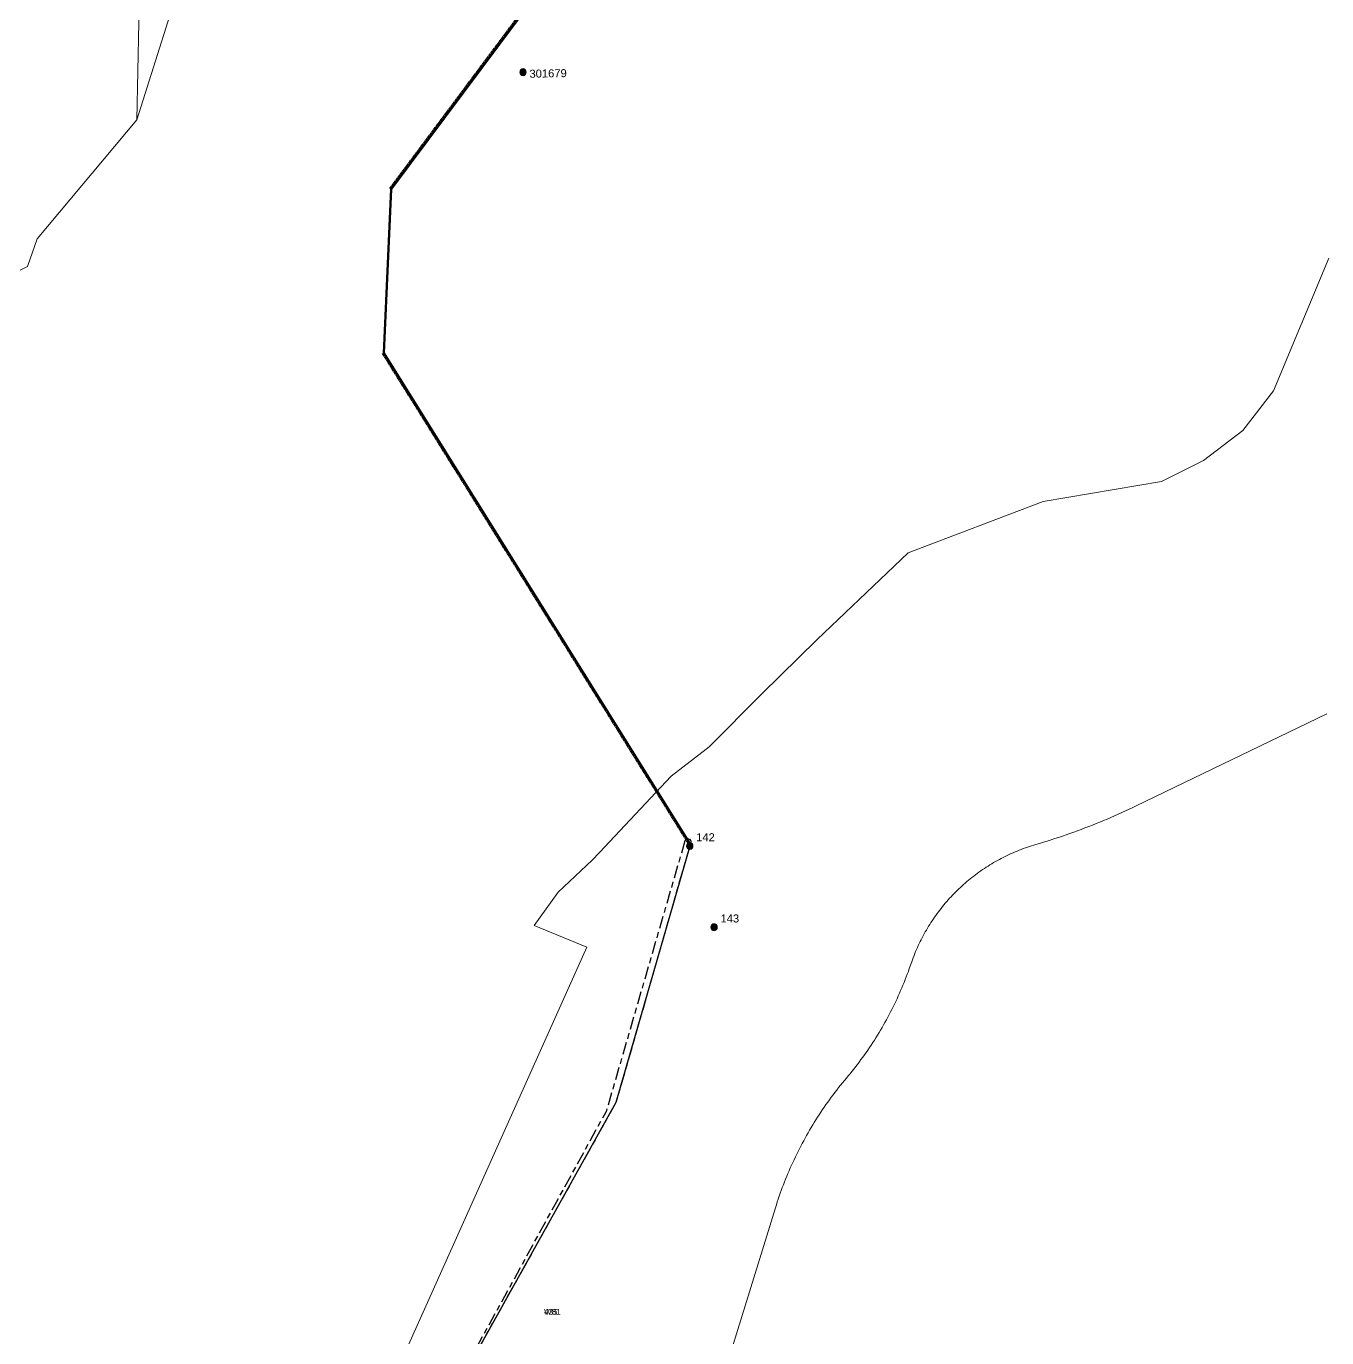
# Model space of a CAD drawing. Header units: metres. Extents: x 302931 to 308644, y 6253878 to 6257414.
# Drawn here: x 306748.6 to 307155, y 6255409.5 to 6255819.2 of the extents above; entities that cross this region are included whole.
import ezdxf
from ezdxf.enums import TextEntityAlignment as Align

# ---------------------------------------------------------------- set-up
doc = ezdxf.new("R2010")
doc.units = ezdxf.units.M
doc.linetypes.add('Cable Exist OH', pattern=[1, 1, 0])
doc.linetypes.add('Cable Exist UG', pattern=[8.2, 4, -1.2, 1.8, -1.2])
doc.layers.get('0').update_dxf_attribs({"color": 6})
doc.layers.add('Cadastre Land Parcels_SP_EXT', color=9, linetype='Continuous', lineweight=5)
for name, color, linetype in [('Mains_HV_EXT', 7, 'Continuous'), ('Mains_TR_EXT', 7, 'Continuous'), ('SupportsOH_SP_TR_HV_LV_SL_EXT', 7, 'Continuous'), ('Trench_SP_EXT', 7, 'Continuous')]:
    doc.layers.add(name, color=color, linetype=linetype)
doc.styles.add('POLE_LABEL', font='arial.ttf')
doc.styles.get("Standard").update_dxf_attribs({"font": 'arial.ttf'})
doc.linetypes.add('Cable E OH', pattern='A,9.4,["E",Standard,S=1.7,R=0,X=0,Y=-1],0', length=9.4)
doc.linetypes.add('Cable P UG', pattern='A,6,-0.5,["P",Standard,S=1.7,R=0,X=0.5,Y=-1],-2.9', length=9.4)

# ---------------------------------------------------------------- blocks, each defined once
blk = doc.blocks.new('POLE_EXT')
blk.add_hatch(color=256).paths.add_polyline_path([(-1, 0, 1), (1, 0, 1)])
blk.add_lwpolyline([(-1, 0, 1), (1, 0, 1)], format="xyb", close=True)
for tag, height, flags, p in [('pNumber', 2.5, 8, (-17.84, 2.07)), ('OWNED_BY', 0.2, 9, (1.35, -0.4)), ('SPECIAL_USE', 0.2, 9, (1.35, -0.8)), ('STATE', 0.2, 9, (1.35, -1)), ('cLV', 0.2, 9, (1.35, -1.4)), ('hDepth', 0.2, 9, (1.35, -1.6)), ('hDia', 0.2, 9, (1.35, -1.8)), ('cHV', 0.2, 9, (1.35, -2)), ('cLinedev', 0.2, 9, (1.35, -3.4)), ('pExisting', 0.2, 9, (1.35, -3.8)), ('PARENT', 0.2, 9, (1.35, -0.6)), ('USAGE', 0.2, 9, (1.35, -1.2)), ('LBRACKET', 0.2, 9, (1.35, -2.2)), ('LExisting', 0.2, 9, (1.35, -2.4)), ('LANTNUMBER', 0.2, 9, (1.35, -2.6)), ('LOther', 0.2, 9, (1.35, -2.8)), ('LRemove', 0.2, 9, (1.35, -3)), ('LEGEND', 0.2, 9, (1.35, -3.2)), ('LOCATION', 0.2, 9, (1.35, -3.6)), ('PFNUMBER', 0.2, 9, (1.35, -4)), ('pFooting', 0.2, 9, (1.35, -4.4)), ('pNew', 0.2, 9, (1.35, -4.6)), ('pRelocate', 0.2, 9, (1.35, -5)), ('pRemove', 0.2, 9, (1.35, -5.2)), ('pReplace', 0.2, 9, (1.35, -5.4)), ('pStay', 0.2, 9, (1.35, -5.6)), ('pType', 0.2, 9, (1.35, -5.8)), ('cspan', 0.2, 9, (1.35, -6)), ('STREETNAME', 0.2, 9, (1.35, -6.2)), ('SUBURB', 0.2, 9, (1.35, -6.4)), ('OPERATED_BY', 0.2, 9, (1.36, -7.01)), ('NEWPFNUMBER', 0.2, 9, (1.35, -4.2)), ('NOTES', 0.2, 9, (1.35, -6.6)), ('MAINTAINED_BY', 0.2, 9, (1.36, -6.81))]:
    blk.add_attdef(tag, text='', height=height, dxfattribs=dict(flags=flags)).set_placement(p, align=Align.MIDDLE_LEFT)
at = {"style": 'POLE_LABEL'}
for tag, height, flags, p in [('STRUCTURE_PLANT_NUMBER', 0.2, 9, (1.35, 0.03)), ('ASSET_NUM', 2.5, 8, (2, 2)), ('STREET_CODE', 0.2, 9, (1.35, -0.2))]:
    blk.add_attdef(tag, text='', height=height, dxfattribs=dict(at, flags=flags)).set_placement(p, align=Align.MIDDLE_LEFT)
at = {"flags": 1}
blk.add_attdef('Z', (1.35, -7.33), '', height=0.2, dxfattribs=at)

msp = doc.modelspace()

# ---------------------------------------------------------------- linework, layer by layer
at = {"layer": 'Cadastre Land Parcels_SP_EXT', "linetype": 'Continuous'}
for points in [[(306785.99, 6255926.87), (306783.24, 6255790), (306823.91, 6255918.83)], [(306823.91, 6255918.83), (306783.24, 6255790), (306752.07, 6255752.85), (306749.02, 6255744.16), (306715.41, 6255727.15)], [(306838.15, 6255340.67), (306923.82, 6255531.57), (306907.39, 6255538.33), (306914.87, 6255548.76), (306925.48, 6255558.74), (306927.8, 6255561.16), (306950.18, 6255584.94), (306961.09, 6255593.4), (306962.06, 6255594.14), (306978.46, 6255610.63), (306995.74, 6255627.65), (307024.18, 6255654.68), (307066.36, 6255670.72), (307103.38, 6255677.04), (307116.43, 6255683.56), (307128.79, 6255692.97), (307138.37, 6255705.37), (307155.68, 6255746.72)], [(307155.68, 6255746.72), (307138.37, 6255705.37), (307128.79, 6255692.97), (307116.43, 6255683.56), (307103.38, 6255677.04), (307066.36, 6255670.72), (307024.18, 6255654.68), (306995.74, 6255627.65), (306978.46, 6255610.63), (306962.06, 6255594.14), (306961.09, 6255593.4), (306950.18, 6255584.94), (306927.8, 6255561.16), (306925.48, 6255558.74), (306914.87, 6255548.76), (306907.39, 6255538.33), (306923.82, 6255531.57), (306838.15, 6255340.67)], [(307154.98, 6255604.4), (307095.46, 6255575.68), (307094.34, 6255575.14), (307093.21, 6255574.61), (307092.08, 6255574.08), (307090.94, 6255573.57), (307089.81, 6255573.05), (307088.67, 6255572.55), (307087.52, 6255572.05), (307086.38, 6255571.56), (307085.23, 6255571.08), (307084.07, 6255570.6), (307082.92, 6255570.14), (307081.76, 6255569.67), (307080.6, 6255569.22), (307079.43, 6255568.77), (307078.27, 6255568.33), (307077.1, 6255567.9), (307075.92, 6255567.47), (307074.75, 6255567.05), (307073.57, 6255566.64), (307072.39, 6255566.24), (307071.21, 6255565.84), (307070.02, 6255565.45), (307068.84, 6255565.06), (307067.65, 6255564.69), (307066.46, 6255564.32), (307065.26, 6255563.96), (307064.06, 6255563.6), (307063.41, 6255563.41), (307062.76, 6255563.21), (307062.11, 6255563), (307061.46, 6255562.78), (307060.81, 6255562.55), (307060.17, 6255562.32), (307059.53, 6255562.08), (307058.89, 6255561.83), (307058.26, 6255561.57), (307057.63, 6255561.31), (307057, 6255561.04), (307056.37, 6255560.77), (307055.75, 6255560.48), (307055.14, 6255560.19), (307054.52, 6255559.89), (307053.91, 6255559.58), (307053.3, 6255559.27), (307052.7, 6255558.95), (307052.1, 6255558.62), (307051.5, 6255558.29), (307050.91, 6255557.95), (307050.32, 6255557.6), (307049.74, 6255557.24), (307049.16, 6255556.88), (307048.58, 6255556.51), (307048.01, 6255556.13), (307047.44, 6255555.75), (307046.88, 6255555.36), (307046.32, 6255554.97), (307045.77, 6255554.57), (307045.22, 6255554.16), (307044.68, 6255553.74), (307044.14, 6255553.32), (307043.61, 6255552.89), (307043.08, 6255552.46), (307042.56, 6255552.02), (307042.04, 6255551.57), (307041.52, 6255551.12), (307041.02, 6255550.66), (307040.51, 6255550.2), (307040.02, 6255549.73), (307039.52, 6255549.26), (307039.04, 6255548.78), (307038.56, 6255548.29), (307038.09, 6255547.8), (307037.62, 6255547.3), (307037.15, 6255546.8), (307036.7, 6255546.29), (307036.25, 6255545.77), (307035.8, 6255545.25), (307035.36, 6255544.73), (307034.93, 6255544.2), (307034.5, 6255543.66), (307034.08, 6255543.12), (307033.67, 6255542.58), (307033.26, 6255542.03), (307032.86, 6255541.48), (307032.47, 6255540.92), (307032.08, 6255540.36), (307031.7, 6255539.79), (307031.33, 6255539.22), (307030.96, 6255538.64), (307030.6, 6255538.06), (307030.24, 6255537.47), (307029.9, 6255536.89), (307029.56, 6255536.29), (307029.22, 6255535.7), (307028.9, 6255535.1), (307028.58, 6255534.49), (307028.26, 6255533.88), (307027.96, 6255533.27), (307027.66, 6255532.66), (307027.37, 6255532.04), (307027.09, 6255531.41), (307026.81, 6255530.79), (307026.54, 6255530.16), (307026.28, 6255529.53), (307026.03, 6255528.89), (307025.78, 6255528.26), (307025.54, 6255527.62), (307025.31, 6255526.97), (307024.56, 6255524.86), (307024.25, 6255523.99), (307023.93, 6255523.12), (307023.6, 6255522.26), (307023.26, 6255521.4), (307022.92, 6255520.54), (307022.57, 6255519.68), (307022.22, 6255518.83), (307021.85, 6255517.98), (307021.49, 6255517.14), (307021.11, 6255516.29), (307020.72, 6255515.45), (307020.33, 6255514.61), (307019.93, 6255513.78), (307019.53, 6255512.95), (307019.12, 6255512.12), (307018.7, 6255511.3), (307018.27, 6255510.48), (307017.84, 6255509.67), (307017.4, 6255508.85), (307016.95, 6255508.05), (307016.5, 6255507.24), (307016.04, 6255506.44), (307015.57, 6255505.64), (307015.1, 6255504.85), (307014.62, 6255504.06), (307014.13, 6255503.27), (307013.64, 6255502.49), (307013.14, 6255501.72), (307012.63, 6255500.95), (307012.12, 6255500.18), (307011.6, 6255499.41), (307011.07, 6255498.65), (307010.54, 6255497.9), (307010, 6255497.15), (307009.46, 6255496.4), (307008.91, 6255495.66), (307008.35, 6255494.92), (307007.79, 6255494.19), (307007.22, 6255493.46), (307006.64, 6255492.74), (307006.06, 6255492.02), (307005.48, 6255491.31), (307004.88, 6255490.6), (307004.27, 6255489.87), (307003.67, 6255489.14), (307003.07, 6255488.41), (307002.48, 6255487.67), (307001.9, 6255486.92), (307001.32, 6255486.17), (307000.75, 6255485.42), (307000.18, 6255484.66), (306999.62, 6255483.89), (306999.07, 6255483.12), (306998.52, 6255482.35), (306997.98, 6255481.57), (306997.45, 6255480.79), (306996.92, 6255480), (306996.4, 6255479.21), (306995.88, 6255478.42), (306995.38, 6255477.62), (306994.87, 6255476.82), (306994.38, 6255476.01), (306993.89, 6255475.2), (306993.41, 6255474.38), (306992.93, 6255473.56), (306992.46, 6255472.74), (306992, 6255471.91), (306991.55, 6255471.08), (306991.1, 6255470.25), (306990.66, 6255469.41), (306990.22, 6255468.57), (306989.8, 6255467.72), (306989.38, 6255466.87), (306988.96, 6255466.02), (306988.55, 6255465.16), (306988.16, 6255464.3), (306987.76, 6255463.44), (306987.38, 6255462.58), (306987, 6255461.71), (306986.63, 6255460.84), (306986.26, 6255459.96), (306985.91, 6255459.09), (306985.56, 6255458.2), (306985.22, 6255457.32), (306984.88, 6255456.44), (306984.55, 6255455.55), (306984.23, 6255454.66), (306983.92, 6255453.76), (306983.61, 6255452.86), (306983.31, 6255451.97), (306983.02, 6255451.06), (306982.74, 6255450.16), (306954.7, 6255359.58)], [(306954.7, 6255359.58), (306982.74, 6255450.16), (306983.02, 6255451.06), (306983.31, 6255451.97), (306983.61, 6255452.86), (306983.92, 6255453.76), (306984.23, 6255454.66), (306984.55, 6255455.55), (306984.88, 6255456.44), (306985.22, 6255457.32), (306985.56, 6255458.2), (306985.91, 6255459.09), (306986.26, 6255459.96), (306986.63, 6255460.84), (306987, 6255461.71), (306987.38, 6255462.58), (306987.76, 6255463.44), (306988.16, 6255464.3), (306988.55, 6255465.16), (306988.96, 6255466.02), (306989.38, 6255466.87), (306989.8, 6255467.72), (306990.22, 6255468.57), (306990.66, 6255469.41), (306991.1, 6255470.25), (306991.55, 6255471.08), (306992, 6255471.91), (306992.46, 6255472.74), (306992.93, 6255473.56), (306993.41, 6255474.38), (306993.89, 6255475.2), (306994.38, 6255476.01), (306994.87, 6255476.82), (306995.38, 6255477.62), (306995.88, 6255478.42), (306996.4, 6255479.21), (306996.92, 6255480), (306997.45, 6255480.79), (306997.98, 6255481.57), (306998.52, 6255482.35), (306999.07, 6255483.12), (306999.62, 6255483.89), (307000.18, 6255484.66), (307000.75, 6255485.42), (307001.32, 6255486.17), (307001.9, 6255486.92), (307002.48, 6255487.67), (307003.07, 6255488.41), (307003.67, 6255489.14), (307004.27, 6255489.87), (307004.88, 6255490.6), (307005.48, 6255491.31), (307006.06, 6255492.02), (307006.64, 6255492.74), (307007.22, 6255493.46), (307007.79, 6255494.19), (307008.35, 6255494.92), (307008.91, 6255495.66), (307009.46, 6255496.4), (307010, 6255497.15), (307010.54, 6255497.9), (307011.07, 6255498.65), (307011.6, 6255499.41), (307012.12, 6255500.18), (307012.63, 6255500.95), (307013.14, 6255501.72), (307013.64, 6255502.49), (307014.13, 6255503.27), (307014.62, 6255504.06), (307015.1, 6255504.85), (307015.57, 6255505.64), (307016.04, 6255506.44), (307016.5, 6255507.24), (307016.95, 6255508.05), (307017.4, 6255508.85), (307017.84, 6255509.67), (307018.27, 6255510.48), (307018.7, 6255511.3), (307019.12, 6255512.12), (307019.53, 6255512.95), (307019.93, 6255513.78), (307020.33, 6255514.61), (307020.72, 6255515.45), (307021.11, 6255516.29), (307021.49, 6255517.14), (307021.85, 6255517.98), (307022.22, 6255518.83), (307022.57, 6255519.68), (307022.92, 6255520.54), (307023.26, 6255521.4), (307023.6, 6255522.26), (307023.93, 6255523.12), (307024.25, 6255523.99), (307024.56, 6255524.86), (307025.31, 6255526.97), (307025.54, 6255527.62), (307025.78, 6255528.26), (307026.03, 6255528.89), (307026.28, 6255529.53), (307026.54, 6255530.16), (307026.81, 6255530.79), (307027.09, 6255531.41), (307027.37, 6255532.04), (307027.66, 6255532.66), (307027.96, 6255533.27), (307028.26, 6255533.88), (307028.58, 6255534.49), (307028.9, 6255535.1), (307029.22, 6255535.7), (307029.56, 6255536.29), (307029.9, 6255536.89), (307030.24, 6255537.47), (307030.6, 6255538.06), (307030.96, 6255538.64), (307031.33, 6255539.22), (307031.7, 6255539.79), (307032.08, 6255540.36), (307032.47, 6255540.92), (307032.86, 6255541.48), (307033.26, 6255542.03), (307033.67, 6255542.58), (307034.08, 6255543.12), (307034.5, 6255543.66), (307034.93, 6255544.2), (307035.36, 6255544.73), (307035.8, 6255545.25), (307036.25, 6255545.77), (307036.7, 6255546.29), (307037.15, 6255546.8), (307037.62, 6255547.3), (307038.09, 6255547.8), (307038.56, 6255548.29), (307039.04, 6255548.78), (307039.52, 6255549.26), (307040.02, 6255549.73), (307040.51, 6255550.2), (307041.02, 6255550.66), (307041.52, 6255551.12), (307042.04, 6255551.57), (307042.56, 6255552.02), (307043.08, 6255552.46), (307043.61, 6255552.89), (307044.14, 6255553.32), (307044.68, 6255553.74), (307045.22, 6255554.16), (307045.77, 6255554.57), (307046.32, 6255554.97), (307046.88, 6255555.36), (307047.44, 6255555.75), (307048.01, 6255556.13), (307048.58, 6255556.51), (307049.16, 6255556.88), (307049.74, 6255557.24), (307050.32, 6255557.6), (307050.91, 6255557.95), (307051.5, 6255558.29), (307052.1, 6255558.62), (307052.7, 6255558.95), (307053.3, 6255559.27), (307053.91, 6255559.58), (307054.52, 6255559.89), (307055.14, 6255560.19), (307055.75, 6255560.48), (307056.37, 6255560.77), (307057, 6255561.04), (307057.63, 6255561.31), (307058.26, 6255561.57), (307058.89, 6255561.83), (307059.53, 6255562.08), (307060.17, 6255562.32), (307060.81, 6255562.55), (307061.46, 6255562.78), (307062.11, 6255563), (307062.76, 6255563.21), (307063.41, 6255563.41), (307063.46, 6255563.42), (307064.06, 6255563.6), (307065.26, 6255563.96), (307066.46, 6255564.32), (307067.65, 6255564.69), (307068.84, 6255565.06), (307070.02, 6255565.45), (307071.21, 6255565.84), (307072.39, 6255566.24), (307073.57, 6255566.64), (307074.75, 6255567.05), (307075.92, 6255567.47), (307077.1, 6255567.9), (307078.27, 6255568.33), (307079.43, 6255568.77), (307080.6, 6255569.22), (307081.76, 6255569.67), (307082.92, 6255570.14), (307084.07, 6255570.6), (307085.23, 6255571.08), (307086.38, 6255571.56), (307087.52, 6255572.05), (307088.67, 6255572.55), (307089.81, 6255573.05), (307090.94, 6255573.57), (307092.08, 6255574.08), (307093.21, 6255574.61), (307094.34, 6255575.14), (307095.46, 6255575.68), (307154.98, 6255604.4)]]:
    msp.add_lwpolyline(points, dxfattribs=at)
at = {"layer": 'Mains_HV_EXT', "linetype": 'Cable P UG'}
for points in [[(307261.73, 6256286.26), (307261.52, 6256284.97), (307254.27, 6256270.66), (307249.93, 6256262.66), (307247.98, 6256258.65), (307208.95, 6256189.7), (307151.4, 6256079.67), (307085.94, 6255972.15), (307001.8, 6255949.49), (306948.76, 6255881.42), (306901.78, 6255821.13), (306862.45, 6255768.43), (306860.2, 6255717.08), (306955.59, 6255564.29), (306955.96, 6255563.13)], [(306955.96, 6255563.13), (306932.91, 6255483.03), (306853.69, 6255341.25), (306862.61, 6255303.92), (306854.91, 6255219.86)]]:
    msp.add_lwpolyline(points, dxfattribs=at)
at = {"layer": 'Mains_HV_EXT', "linetype": 'Cable E OH'}
msp.add_lwpolyline([(307261.74, 6256286.28), (307261.92, 6256285.1), (307254.54, 6256270.52), (307250.19, 6256262.53), (307248.25, 6256258.51), (307209.22, 6256189.56), (307151.66, 6256079.52), (307086.13, 6255971.89), (307001.97, 6255949.23), (306948.99, 6255881.23), (306902.02, 6255820.95), (306862.74, 6255768.32), (306860.5, 6255717.16), (306955.82, 6255564.49), (306955.96, 6255563.13)], dxfattribs=at)
at = {"layer": 'Mains_TR_EXT', "linetype": 'Cable Exist OH'}
for points in [[(306901.54, 6255821.31), (306862.15, 6255768.54)], [(306859.9, 6255717), (306955.96, 6255563.13)], [(306955.28, 6255564.55), (306955.96, 6255563.13)], [(306955.96, 6255563.13), (306956.46, 6255562.09)]]:
    msp.add_lwpolyline(points, dxfattribs=at)
at = {"layer": 'Mains_TR_EXT', "linetype": 'Cable Exist UG'}
msp.add_lwpolyline([(306955.96, 6255563.13), (306932.91, 6255483.03), (306853.69, 6255341.25), (306862.61, 6255303.92), (306854.91, 6255219.86)], dxfattribs=at)
at = {"layer": 'Trench_SP_EXT', "linetype": 'Cable Exist UG'}
for points in [[(306954.46, 6255564.79), (306929.82, 6255480.12)], [(306955.45, 6255565.37), (306955.97, 6255565.22)], [(306956.32, 6255564.29), (306955.96, 6255563.13)], [(306853.79, 6255341.68), (306929.82, 6255480.12)]]:
    msp.add_lwpolyline(points, dxfattribs=at)
for points in [[(306954.46, 6255564.79, -0.39754), (306955.45, 6255565.37)], [(306955.97, 6255565.22, -0.389178), (306956.32, 6255564.29)]]:
    msp.add_lwpolyline(points, format="xyb", dxfattribs=at)

# ---------------------------------------------------------------- block references
at = {"layer": 'SupportsOH_SP_TR_HV_LV_SL_EXT'}
ref = msp.add_blockref('POLE_EXT', (306903.86, 6255804.87), dxfattribs=at)
ref.add_attrib('ASSET_NUM', '301679', dxfattribs={"layer": '0', "height": 2.5, "rotation": 1, "style": 'POLE_LABEL'}).set_placement((306905.86, 6255805.62), align=Align.TOP_LEFT)
ref = msp.add_blockref('POLE_EXT', (306955.96, 6255563.13), dxfattribs=at)
ref.add_attrib('ASSET_NUM', '142', dxfattribs={"layer": '0', "height": 2.5, "rotation": 359.9542, "style": 'POLE_LABEL'}).set_placement((306957.96, 6255563.88), align=Align.BOTTOM_LEFT)
ref = msp.add_blockref('POLE_EXT', (306963.56, 6255537.76), dxfattribs=at)
ref.add_attrib('ASSET_NUM', '143', dxfattribs={"layer": '0', "height": 2.5, "rotation": 359.9441, "style": 'POLE_LABEL'}).set_placement((306965.56, 6255538.51), align=Align.BOTTOM_LEFT)

# ---------------------------------------------------------------- texts
at = {"layer": 'Mains_TR_EXT'}
for s in ['W81', '435']:
    msp.add_text(s, height=1.8, dxfattribs=at).set_placement((306910.45, 6255416.73))

doc.saveas('drawing.dxf')
